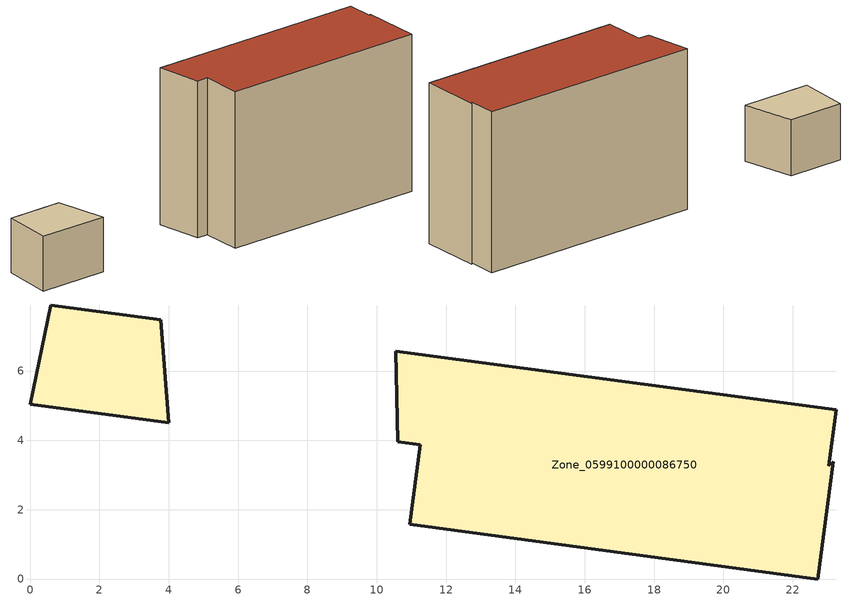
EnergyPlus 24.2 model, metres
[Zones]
Zone_0599100000086750
 floor ground (C_G): 0.59,7.9 3.76,7.48 4,4.5 0,5.05 z0; 23.26,4.88 23.04,3.26 23.17,3.38 22.72,0 10.95,1.58 11.25,3.87 10.6,3.96 10.55,6.57 z0
 wall outside (C_F): 3.76,7.48 0.59,7.9 0,5.05 4,4.5 3.76,7.48 z0:3.1; 23.04,3.26 23.26,4.88 10.55,6.57 10.6,3.96 11.25,3.87 10.95,1.58 22.72,0 23.17,3.38 23.04,3.26 z0:8.9; 4,4.5 3.76,7.48 0.59,7.9 0,5.05 z3.1
 roof outside (C_R): 10.55,6.57 10.6,3.96 11.25,3.87 10.95,1.58 22.72,0 23.17,3.38 23.04,3.26 23.26,4.88 z8.9
[BUILDING]
Pand.0599100000086750: North Axis=0; Terrain=City; Loads Convergence Tolerance Value=0.04; Temperature Convergence Tolerance Value=0.4; Solar Distribution=FullExterior; Maximum Number of Warmup Days=25; Minimum Number of Warmup Days=1
[Site:Location]
Rotterdam.The.Hague.AP_ZH_NLD Design_Conditions: Latitude=51.96; Longitude=4.45; Time Zone=1; Elevation=-4.5
[SITE:GROUNDTEMPERATURE:BUILDINGSURFACE]
18, 18, 18, 18, 18, 18, 18, 18, 18, 18, 18, 18
[MATERIAL] Thermal Absorptance=0.9; Solar Absorptance=0.7; Visible Absorptance=0.7
Name | Roughness | Thickness | Conductivity | Density | Specific Heat
G.TI.1946 | MediumSmooth | 0.15 | 1 | 540 | 1210
F.TI.1946 | Rough | 0.3 | 0.857143 | 1920 | 840
R.TI.1946 | MediumRough | 0.2 | 0.1 | 1500 | 1000
[CONSTRUCTION]
C_G: G.TI.1946
C_F: F.TI.1946
C_R: R.TI.1946
[ZONE]
Zone_0599100000086750: Type=1; Multiplier=1; Ceiling Height=Autocalculate; Volume=Autocalculate; Floor Area=autocalculate; Part of Total Floor Area=Yes
[ZONEINFILTRATION:DESIGNFLOWRATE]
Infil_Zone_0599100000086750: Zone or ZoneList or Space or SpaceList=Zone_0599100000086750; Schedule=AlwaysOn; Design Flow Rate Calculation Method=Flow/Area; Flow Rate per Floor Area=0.003; Constant Term Coefficient=1; Temperature Term Coefficient=0; Velocity Term Coefficient=0; Velocity Squared Term Coefficient=0
[HVACTEMPLATE:ZONE:IDEALLOADSAIRSYSTEM]
Zone_0599100000086750: Maximum Heating Supply Air Temperature=50; Minimum Cooling Supply Air Temperature=13; Maximum Heating Supply Air Humidity Ratio=0.0156; Minimum Cooling Supply Air Humidity Ratio=0.0077; Heating Limit=NoLimit; Cooling Limit=NoLimit; Dehumidification Control Type=ConstantSensibleHeatRatio; Cooling Sensible Heat Ratio=0.7; Dehumidification Setpoint=60; Humidification Control Type=None; Humidification Setpoint=30; Outdoor Air Method=None; Outdoor Air Flow Rate per Person=0.00944; Outdoor Air Flow Rate per Zone Floor Area=0; Outdoor Air Flow Rate per Zone=0; Demand Controlled Ventilation Type=None; Outdoor Air Economizer Type=NoEconomizer; Heat Recovery Type=None; Sensible Heat Recovery Effectiveness=0.7; Latent Heat Recovery Effectiveness=0.65
[ZONECONTROL:THERMOSTAT]
ThermostatControl_Zone_0599100000086750: Zone or ZoneList=Zone_0599100000086750; Control Type Schedule=DualSetpointControlType; Control 1=Thermostat_Zone_0599100000086750; Temperature Difference Between Cutout And Setpoint=0
[THERMOSTATSETPOINT:DUALSETPOINT]
Thermostat_Zone_0599100000086750: Heating Setpoint Temperature Schedule=HeatingSetpoint_Zone_0599100000086750; Cooling Setpoint Temperature Schedule=CoolingSetpoint_Zone_0599100000086750
[SCHEDULE:COMPACT]
HeatingSetpoint_Zone_0599100000086750: Through: 12/31, For: AllDays, Until: 24:00, 21
CoolingSetpoint_Zone_0599100000086750: Through: 12/31, For: AllDays, Until: 24:00, 24
DualSetpointControlType: Through: 12/31, For: AllDays, Until: 24:00, 4
AlwaysOn: Through: 12/31, For: AllDays, Until: 24:00, 1
